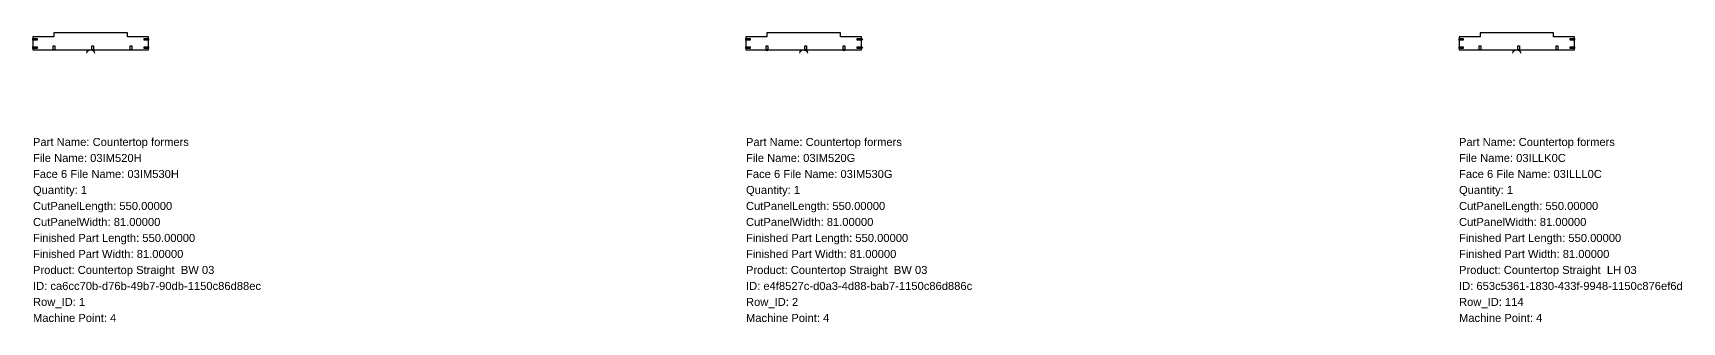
# Model space of a CAD drawing. Header units: inches. Extents: x 0 to 200771, y -1296 to 641.
# Drawn here: x 39995 to 47847, y -1296 to 81 of the extents above; entities that cross this region are included whole.
import ezdxf

# ---------------------------------------------------------------- set-up
doc = ezdxf.new("R2010")
doc.units = ezdxf.units.IN
doc.header["$MEASUREMENT"] = 0
for name, color, linetype in [('BORDER_Z18P0RT1001', 7, 'Continuous'), ('HBORE_Z9P0', 4, 'Continuous'), ('NESTTEXT', 1, 'Continuous'), ('VBORE_Z12P0', 3, 'Continuous')]:
    doc.layers.add(name, color=color, linetype=linetype)
doc.styles.get("Standard").update_dxf_attribs({"font": 'arial.ttf'})

msp = doc.modelspace()

# ---------------------------------------------------------------- linework, layer by layer
at = {"layer": 'BORDER_Z18P0RT1001', "color": 2}
for points in [[(40252.025, -15, -0.41421356), (40267.025, 0), (40545.2, 0), (40545.2, 63), (40445.2, 63), (40445.2, 81), (40095.2, 81), (40095.2, 63), (39995.2, 63), (39995.2, 0), (40273.375, 0, -0.41421356), (40288.375, -15)], [(43646.825, -15, -0.41421356), (43661.825, 0), (43940, 0), (43940, 63), (43840, 63), (43840, 81), (43490, 81), (43490, 63), (43390, 63), (43390, 0), (43668.175, 0, -0.41421356), (43683.175, -15)], [(47041.625, -15, -0.41421356), (47056.625, 0), (47334.8, 0), (47334.8, 63), (47234.8, 63), (47234.8, 81), (46884.8, 81), (46884.8, 63), (46784.8, 63), (46784.8, 0), (47062.975, 0, -0.41421356), (47077.975, -15)]]:
    msp.add_lwpolyline(points, format="xyb", dxfattribs=at)
at = {"layer": 'HBORE_Z9P0', "color": 4}
for points in [[(39995.2, 55), (40015.2, 55), (40015.2, 47), (39995.2, 47), (39995.2, 55)], [(39995.2, 15), (40015.2, 15), (40015.2, 7), (39995.2, 7), (39995.2, 15)], [(40091.2, 0), (40091.2, 20), (40099.2, 20), (40099.2, 0), (40091.2, 0)], [(40274.7, 0), (40274.7, 20), (40282.7, 20), (40282.7, 0), (40274.7, 0)], [(40458.2, 0), (40458.2, 20), (40466.2, 20), (40466.2, 0), (40458.2, 0)], [(40545.2, 47), (40525.2, 47), (40525.2, 55), (40545.2, 55), (40545.2, 47)], [(40545.2, 7), (40525.2, 7), (40525.2, 15), (40545.2, 15), (40545.2, 7)], [(43390, 55), (43410, 55), (43410, 47), (43390, 47), (43390, 55)], [(43390, 55), (43410, 55), (43410, 47), (43390, 47), (43390, 55)], [(43390, 15), (43410, 15), (43410, 7), (43390, 7), (43390, 15)], [(43390, 15), (43410, 15), (43410, 7), (43390, 7), (43390, 15)], [(43486, 0), (43486, 20), (43494, 20), (43494, 0), (43486, 0)], [(43486, 0), (43486, 20), (43494, 20), (43494, 0), (43486, 0)], [(43669.5, 0), (43669.5, 20), (43677.5, 20), (43677.5, 0), (43669.5, 0)], [(43669.5, 0), (43669.5, 20), (43677.5, 20), (43677.5, 0), (43669.5, 0)], [(43853, 0), (43853, 20), (43861, 20), (43861, 0), (43853, 0)], [(43853, 0), (43853, 20), (43861, 20), (43861, 0), (43853, 0)], [(43940, 47), (43920, 47), (43920, 55), (43940, 55), (43940, 47)], [(43940, 47), (43920, 47), (43920, 55), (43940, 55), (43940, 47)], [(43940, 7), (43920, 7), (43920, 15), (43940, 15), (43940, 7)], [(43940, 7), (43920, 7), (43920, 15), (43940, 15), (43940, 7)], [(46784.8, 55), (46804.8, 55), (46804.8, 47), (46784.8, 47), (46784.8, 55)], [(46784.8, 15), (46804.8, 15), (46804.8, 7), (46784.8, 7), (46784.8, 15)], [(46880.8, 0), (46880.8, 20), (46888.8, 20), (46888.8, 0), (46880.8, 0)], [(47064.3, 0), (47064.3, 20), (47072.3, 20), (47072.3, 0), (47064.3, 0)], [(47247.8, 0), (47247.8, 20), (47255.8, 20), (47255.8, 0), (47247.8, 0)], [(47334.8, 47), (47314.8, 47), (47314.8, 55), (47334.8, 55), (47334.8, 47)], [(47334.8, 7), (47314.8, 7), (47314.8, 15), (47334.8, 15), (47334.8, 7)]]:
    msp.add_lwpolyline(points, close=True, dxfattribs=at)
at = {"layer": 'VBORE_Z12P0', "color": 3}
for centre in [(43490, 0), (43673.5, 0), (43857, 0), (43940, 51), (43940, 11)]:
    msp.add_circle(centre, 4, dxfattribs=at)

# ---------------------------------------------------------------- texts
at = {"layer": 'NESTTEXT', "color": 1}
for s, p in [('Part Name: Countertop formers', (39995.2, -457.2)), ('Part Name: Countertop formers', (43390, -457.2)), ('Part Name: Countertop formers', (46784.8, -457.2)), ('File Name: 03IM520H', (39995.2, -533.4)), ('File Name: 03IM520G', (43390, -533.4)), ('File Name: 03ILLK0C', (46784.8, -533.4)), ('Face 6 File Name: 03IM530H', (39995.2, -609.6)), ('Face 6 File Name: 03IM530G', (43390, -609.6)), ('Face 6 File Name: 03ILLL0C', (46784.8, -609.6)), ('Quantity: 1', (39995.2, -685.8)), ('Quantity: 1', (43390, -685.8)), ('Quantity: 1', (46784.8, -685.8)), ('CutPanelLength: 550.00000', (39995.2, -762)), ('CutPanelLength: 550.00000', (43390, -762)), ('CutPanelLength: 550.00000', (46784.8, -762)), ('CutPanelWidth: 81.00000', (39995.2, -838.2)), ('CutPanelWidth: 81.00000', (43390, -838.2)), ('CutPanelWidth: 81.00000', (46784.8, -838.2)), ('Finished Part Length: 550.00000', (39995.2, -914.4)), ('Finished Part Length: 550.00000', (43390, -914.4)), ('Finished Part Length: 550.00000', (46784.8, -914.4)), ('Finished Part Width: 81.00000', (39995.2, -990.6)), ('Finished Part Width: 81.00000', (43390, -990.6)), ('Finished Part Width: 81.00000', (46784.8, -990.6)), ('Product: Countertop Straight  BW 03', (39995.2, -1066.8)), ('Product: Countertop Straight  BW 03', (43390, -1066.8)), ('Product: Countertop Straight  LH 03', (46784.8, -1066.8)), ('ID: ca6cc70b-d76b-49b7-90db-1150c86d88ec', (39995.2, -1143)), ('ID: e4f8527c-d0a3-4d88-bab7-1150c86d886c', (43390, -1143)), ('ID: 653c5361-1830-433f-9948-1150c876ef6d', (46784.8, -1143)), ('Row_ID: 1', (39995.2, -1219.2)), ('Machine Point: 4', (39995.2, -1295.4)), ('Row_ID: 2', (43390, -1219.2)), ('Machine Point: 4', (43390, -1295.4)), ('Row_ID: 114', (46784.8, -1219.2)), ('Machine Point: 4', (46784.8, -1295.4))]:
    msp.add_text(s, height=38.1, dxfattribs=at).set_placement(p)

doc.saveas('drawing.dxf')
